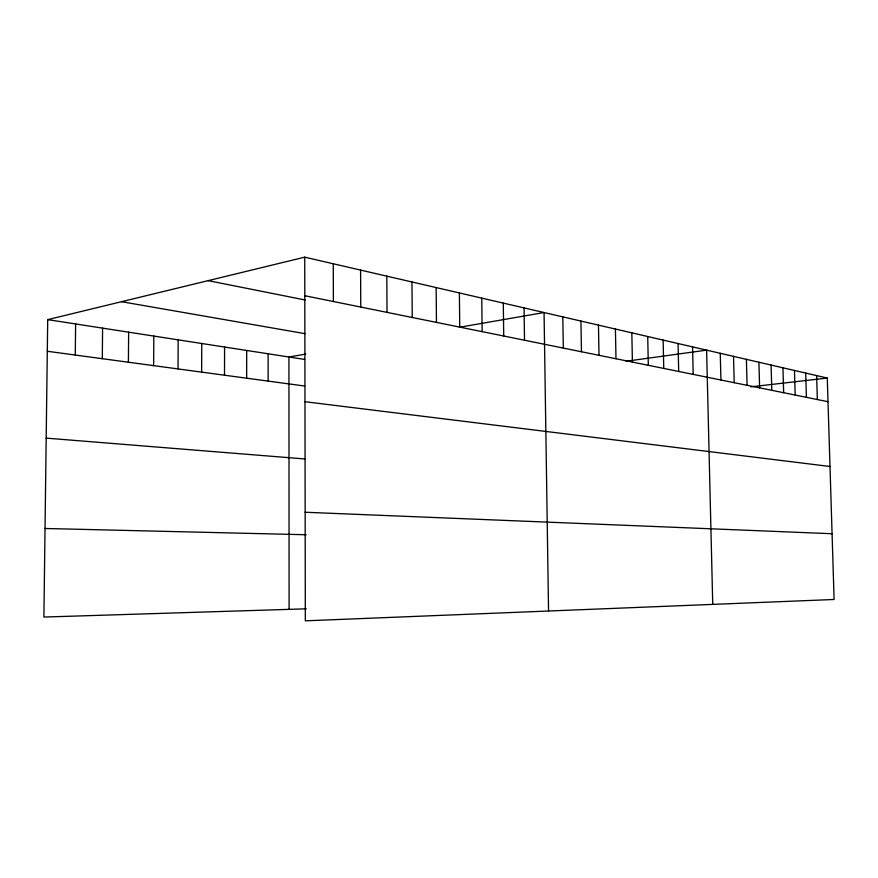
<?xml version="1.0" encoding="UTF-8"?>
<svg xmlns="http://www.w3.org/2000/svg" width="878" height="878" viewBox="0 0 878 878"><rect width="100%" height="100%" fill="white"/><g stroke="black" fill="none" stroke-linecap="round" stroke-linejoin="round"><path stroke-width="1.32" d="M268.13 381.096L268.141 353.779M224.505 375.202L224.581 347.029M246.652 378.199L246.696 350.465M201.633 372.118L201.753 343.496M178.025 368.925L178.179 339.841M153.617 365.632L153.826 336.065M102.298 358.696L102.594 328.131M128.397 362.219L128.638 332.169M75.278 355.052L75.629 323.96M304.743 257.166L305.324 620.834L834.1 599.487L827.274 378.056L304.743 257.166L47.708 319.636L43.9 617.058L306.312 608.816M305.665 354.086L288.928 357.006L289.103 609.365M459.403 327.285L544.064 312.535L548.552 611.022M625.97 361.264L706.614 350.135L712.738 604.393M751.074 386.814L827.274 378.056M45.03 528.479L306.192 534.746M305.149 512.247L832.07 533.736M46.194 438.122L304.754 458.953M304.973 401.718L830.006 466.492M47.302 351.266L304.633 386.024M47.708 319.636L304.589 359.431M121.526 301.692L304.929 333.651M208.141 280.642L305.16 299.991M304.798 295.721L828.009 401.696M816.628 375.586L817.352 399.534M805.697 373.062L806.41 397.328M794.469 370.461L795.183 395.045M782.946 367.794L783.648 392.707M771.093 365.05L771.795 390.315M758.921 362.241L759.613 387.846M746.399 359.343L747.079 385.31M733.514 356.358L734.195 382.698M720.256 353.296L720.926 380.009M692.555 346.887L693.192 374.39M678.068 343.528L678.694 371.449M663.131 340.071L663.746 368.431M647.723 336.515L648.326 365.303M631.831 332.839L632.412 362.076M615.412 329.041L615.983 358.751M598.456 325.112L599.005 355.316M580.94 321.063L581.455 351.76M562.809 316.87L563.314 348.083M524.056 307.904L524.506 340.225M503.303 303.097L503.72 336.011M481.759 298.114L482.154 331.643M459.392 292.945L459.743 327.11M436.146 287.567L436.465 322.391M411.969 281.97L412.243 317.485M386.814 276.153L387.033 312.381M360.595 270.084L360.77 307.059M333.267 263.762L333.388 301.516"/></g></svg>
